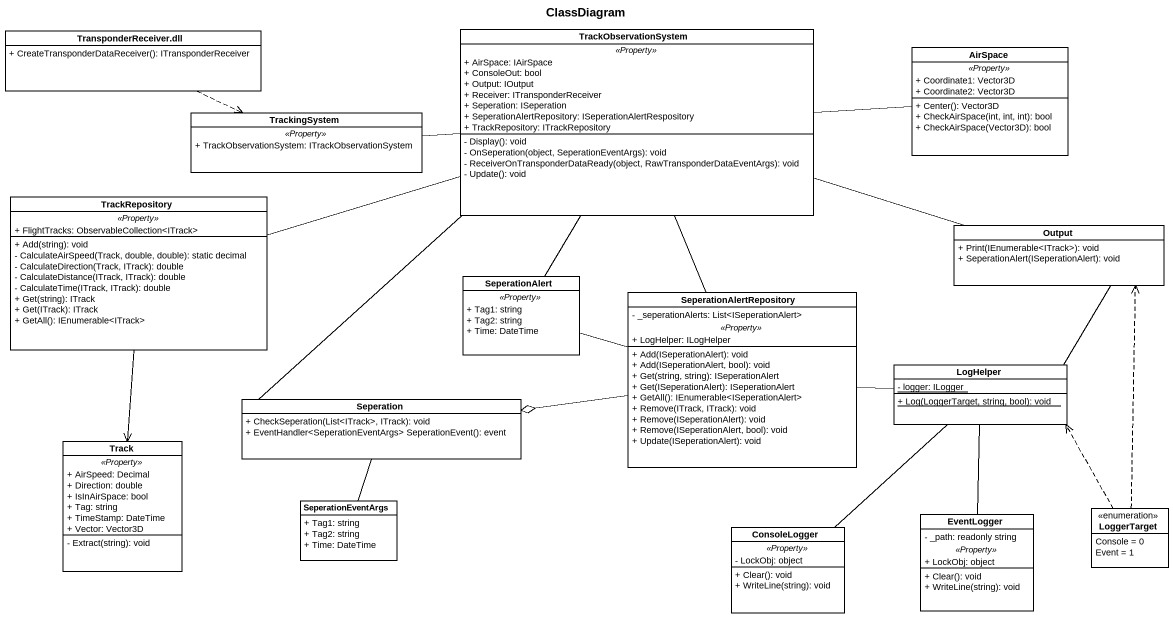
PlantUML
@startuml
title ClassDiagram
hide circle
hide empty members
skinparam classAttributeIconSize 0
class TrackObservationSystem {
  .. <<Property>> ..
  + AirSpace: IAirSpace
  + ConsoleOut: bool
  + Output: IOutput
  + Receiver: ITransponderReceiver
  + Seperation: ISeperation
  + SeperationAlertRepository: ISeperationAlertRespository
  + TrackRepository: ITrackRepository
  --
  - Display(): void
  - OnSeperation(object, SeperationEventArgs): void
  - ReceiverOnTransponderDataReady(object, RawTransponderDataEventArgs): void
  - Update(): void
}
class "TransponderReceiver.dll" as TransponderReceiver_dll {
  + CreateTransponderDataReceiver(): ITransponderReceiver
}
class AirSpace {
  .. <<Property>> ..
  + Coordinate1: Vector3D
  + Coordinate2: Vector3D
  --
  + Center(): Vector3D
  + CheckAirSpace(int, int, int): bool
  + CheckAirSpace(Vector3D): bool
}
class TrackingSystem {
  .. <<Property>> ..
  + TrackObservationSystem: ITrackObservationSystem
}
class TrackRepository {
  .. <<Property>> ..
  + FlightTracks: ObservableCollection<ITrack>
  --
  + Add(string): void
  - CalculateAirSpeed(Track, double, double): static decimal
  - CalculateDirection(Track, ITrack): double
  - CalculateDistance(ITrack, ITrack): double
  - CalculateTime(ITrack, ITrack): double
  + Get(string): ITrack
  + Get(ITrack): ITrack
  + GetAll(): IEnumerable<ITrack>
}
class Output {
  + Print(IEnumerable<ITrack>): void
  + SeperationAlert(ISeperationAlert): void
}
class SeperationAlert {
  .. <<Property>> ..
  + Tag1: string
  + Tag2: string
  + Time: DateTime
}
class SeperationAlertRepository {
  - _seperationAlerts: List<ISeperationAlert>
  .. <<Property>> ..
  + LogHelper: ILogHelper
  --
  + Add(ISeperationAlert): void
  + Add(ISeperationAlert, bool): void
  + Get(string, string): ISeperationAlert
  + Get(ISeperationAlert): ISeperationAlert
  + GetAll(): IEnumerable<ISeperationAlert>
  + Remove(ITrack, ITrack): void
  + Remove(ISeperationAlert): void
  + Remove(ISeperationAlert, bool): void
  + Update(ISeperationAlert): void
}
class LogHelper {
  {static} - logger: ILogger
  {static} + Log(LoggerTarget, string, bool): void
}
class Seperation {
  + CheckSeperation(List<ITrack>, ITrack): void
  + EventHandler<SeperationEventArgs> SeperationEvent(): event
}
class Track {
  .. <<Property>> ..
  + AirSpeed: Decimal
  + Direction: double
  + IsInAirSpace: bool
  + Tag: string
  + TimeStamp: DateTime
  + Vector: Vector3D
  --
  - Extract(string): void
}
class SeperationEventArgs {
  + Tag1: string
  + Tag2: string
  + Time: DateTime
}
class ConsoleLogger {
  .. <<Property>> ..
  - LockObj: object
  --
  + Clear(): void
  + WriteLine(string): void
}
class EventLogger {
  - _path: readonly string
  .. <<Property>> ..
  + LockObj: object
  --
  + Clear(): void
  + WriteLine(string): void
}
enum LoggerTarget {
  Console = 0
  Event = 1
}
TrackObservationSystem -right- AirSpace
TransponderReceiver_dll .right.> TrackingSystem
TrackingSystem -right- TrackObservationSystem
TrackRepository -right- TrackObservationSystem
TrackRepository --> Track
Output -left- TrackObservationSystem
SeperationAlert -up- TrackObservationSystem
SeperationAlert -right- SeperationAlertRepository
SeperationAlertRepository -up- TrackObservationSystem
SeperationAlertRepository -left-o Seperation
LogHelper -up- Output
LogHelper -left- SeperationAlertRepository
Seperation -up- TrackObservationSystem
SeperationEventArgs -up- Seperation
ConsoleLogger -up- LogHelper
EventLogger -up- LogHelper
LoggerTarget .up.> Output
LoggerTarget .up.> LogHelper
@enduml
